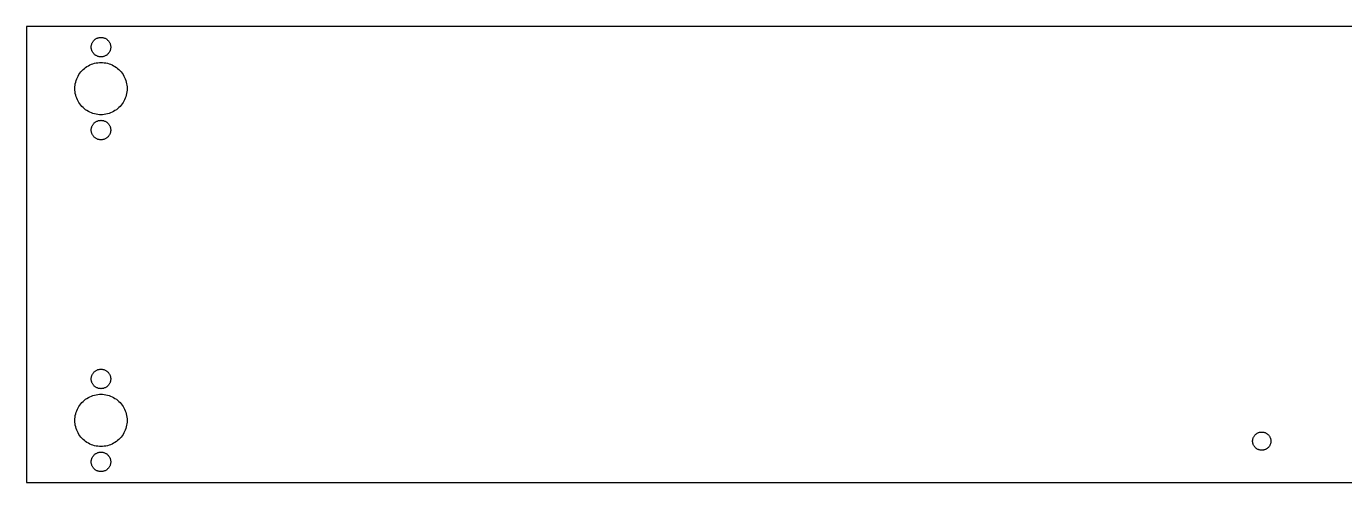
# Model space of a CAD drawing. Header units: metres. Extents: x 0 to 318, y 0 to 55.
# Drawn here: x 0 to 159, y 0 to 55 of the extents above; entities that cross this region are included whole.
import ezdxf

# ---------------------------------------------------------------- set-up
doc = ezdxf.new("R2010")
doc.units = ezdxf.units.M

msp = doc.modelspace()

# ---------------------------------------------------------------- linework, layer by layer
for p, q in [((318, 55), (0, 55)), ((0, 55), (0, 0)), ((7.825, 52.5), (7.82732, 52.5738)), ((7.82732, 52.4262), (7.825, 52.5)), ((7.82732, 52.5738), (7.83426, 52.6473)), ((7.83426, 52.6473), (7.84581, 52.7202)), ((7.84581, 52.7202), (7.86191, 52.7922)), ((7.86191, 52.7922), (7.88251, 52.8631)), ((7.88251, 52.8631), (7.9075, 52.9325)), ((7.9075, 52.9325), (7.93681, 53.0003)), ((7.93681, 53.0003), (7.97034, 53.0661)), ((7.97034, 53.0661), (8.0079, 53.1296)), ((8.0079, 53.1296), (8.04939, 53.1906)), ((8.04939, 53.1906), (8.09464, 53.249)), ((8.09464, 53.249), (8.14345, 53.3043)), ((8.14345, 53.3043), (8.19565, 53.3565)), ((8.19565, 53.3565), (8.25102, 53.4053)), ((8.25102, 53.4053), (8.30934, 53.4506)), ((8.30934, 53.4506), (8.37039, 53.4921)), ((8.37039, 53.4921), (8.43393, 53.5296)), ((8.43393, 53.5296), (8.49969, 53.5632)), ((8.49969, 53.5632), (8.56744, 53.5925)), ((8.56744, 53.5925), (8.6369, 53.6175)), ((8.6369, 53.6175), (8.70778, 53.6381)), ((8.70778, 53.6381), (8.77982, 53.6542)), ((8.77982, 53.6542), (8.85272, 53.6657)), ((8.85272, 53.6657), (8.92621, 53.6727)), ((8.92621, 53.6727), (9, 53.675)), ((9, 53.675), (9.07378, 53.6727)), ((9.07378, 53.6727), (9.14726, 53.6657)), ((9.14726, 53.6657), (9.22017, 53.6542)), ((9.22017, 53.6542), (9.29221, 53.6381)), ((9.29221, 53.6381), (9.36308, 53.6175)), ((9.36308, 53.6175), (9.43254, 53.5925)), ((9.43254, 53.5925), (9.50029, 53.5632)), ((9.50029, 53.5632), (9.56606, 53.5296)), ((9.56606, 53.5296), (9.62959, 53.4921)), ((9.62959, 53.4921), (9.69064, 53.4506)), ((9.69064, 53.4506), (9.74896, 53.4053)), ((9.74896, 53.4053), (9.80434, 53.3565)), ((9.80434, 53.3565), (9.85654, 53.3043)), ((9.85654, 53.3043), (9.90535, 53.249)), ((9.90535, 53.249), (9.95059, 53.1906)), ((9.95059, 53.1906), (9.99208, 53.1296)), ((9.99208, 53.1296), (10.0296, 53.0661)), ((10.0296, 53.0661), (10.0632, 53.0003)), ((10.0632, 53.0003), (10.0925, 52.9325)), ((10.0925, 52.9325), (10.1175, 52.8631)), ((10.1175, 52.8631), (10.1381, 52.7922)), ((10.1381, 52.7922), (10.1542, 52.7202)), ((10.1542, 52.7202), (10.1657, 52.6473)), ((10.1657, 52.6473), (10.1727, 52.5738)), ((10.1727, 52.5738), (10.175, 52.5)), ((10.175, 52.5), (10.1727, 52.4262)), ((7.83426, 52.3527), (7.82732, 52.4262)), ((7.84581, 52.2798), (7.83426, 52.3527)), ((7.86191, 52.2078), (7.84581, 52.2798)), ((7.88251, 52.1369), (7.86191, 52.2078)), ((7.9075, 52.0674), (7.88251, 52.1369)), ((7.93681, 51.9997), (7.9075, 52.0674)), ((7.97034, 51.9339), (7.93681, 51.9997)), ((8.0079, 51.8704), (7.97034, 51.9339)), ((8.04939, 51.8093), (8.0079, 51.8704)), ((8.09464, 51.751), (8.04939, 51.8093)), ((8.14345, 51.6956), (8.09464, 51.751)), ((8.19565, 51.6434), (8.14345, 51.6956)), ((8.25102, 51.5946), (8.19565, 51.6434)), ((8.30934, 51.5494), (8.25102, 51.5946)), ((8.37039, 51.5079), (8.30934, 51.5494)), ((8.43393, 51.4703), (8.37039, 51.5079)), ((8.49969, 51.4368), (8.43393, 51.4703)), ((8.56744, 51.4075), (8.49969, 51.4368)), ((8.6369, 51.3825), (8.56744, 51.4075)), ((8.70778, 51.3619), (8.6369, 51.3825)), ((8.77982, 51.3458), (8.70778, 51.3619)), ((8.85272, 51.3343), (8.77982, 51.3458)), ((8.92621, 51.3273), (8.85272, 51.3343)), ((9, 51.325), (8.92621, 51.3273)), ((9.07378, 51.3273), (9, 51.325)), ((9.14726, 51.3343), (9.07378, 51.3273)), ((9.22017, 51.3458), (9.14726, 51.3343)), ((9.29221, 51.3619), (9.22017, 51.3458)), ((9.36308, 51.3825), (9.29221, 51.3619)), ((9.43254, 51.4075), (9.36308, 51.3825)), ((9.50029, 51.4368), (9.43254, 51.4075)), ((9.56606, 51.4703), (9.50029, 51.4368)), ((9.62959, 51.5079), (9.56606, 51.4703)), ((9.69064, 51.5494), (9.62959, 51.5079)), ((9.74896, 51.5946), (9.69064, 51.5494)), ((9.80434, 51.6434), (9.74896, 51.5946)), ((9.85654, 51.6956), (9.80434, 51.6434)), ((9.90535, 51.751), (9.85654, 51.6956)), ((9.95059, 51.8093), (9.90535, 51.751)), ((9.99208, 51.8704), (9.95059, 51.8093)), ((10.0296, 51.9339), (9.99208, 51.8704)), ((10.0632, 51.9997), (10.0296, 51.9339)), ((10.0925, 52.0674), (10.0632, 51.9997)), ((10.1175, 52.1369), (10.0925, 52.0674)), ((10.1381, 52.2078), (10.1175, 52.1369)), ((10.1542, 52.2798), (10.1381, 52.2078)), ((10.1657, 52.3527), (10.1542, 52.2798)), ((10.1727, 52.4262), (10.1657, 52.3527)), ((6.34036, 49.1879), (6.45158, 49.3515)), ((6.45158, 49.3515), (6.57288, 49.5079)), ((6.57288, 49.5079), (6.70374, 49.6563)), ((6.70374, 49.6563), (6.84367, 49.7962)), ((6.84367, 49.7962), (6.99211, 49.9271)), ((6.99211, 49.9271), (7.14847, 50.0484)), ((7.14847, 50.0484), (7.31213, 50.1596)), ((7.31213, 50.1596), (7.48247, 50.2604)), ((7.48247, 50.2604), (7.65878, 50.3502)), ((7.65878, 50.3502), (7.84039, 50.4288)), ((7.84039, 50.4288), (8.0266, 50.4958)), ((8.0266, 50.4958), (8.21661, 50.551)), ((8.21661, 50.551), (8.40974, 50.5942)), ((8.40974, 50.5942), (8.60519, 50.6252)), ((8.60519, 50.6252), (8.8022, 50.6438)), ((8.8022, 50.6438), (9, 50.65)), ((9, 50.65), (9.19778, 50.6438)), ((9.19778, 50.6438), (9.39479, 50.6252)), ((9.39479, 50.6252), (9.59024, 50.5942)), ((9.59024, 50.5942), (9.78337, 50.551)), ((9.78337, 50.551), (9.97339, 50.4958)), ((9.97339, 50.4958), (10.1596, 50.4288)), ((10.1596, 50.4288), (10.3412, 50.3502)), ((10.3412, 50.3502), (10.5175, 50.2604)), ((10.5175, 50.2604), (10.6879, 50.1596)), ((10.6879, 50.1596), (10.8515, 50.0484)), ((10.8515, 50.0484), (11.0079, 49.9271)), ((11.0079, 49.9271), (11.1563, 49.7962)), ((11.1563, 49.7962), (11.2962, 49.6563)), ((11.2962, 49.6563), (11.4271, 49.5079)), ((11.4271, 49.5079), (11.5484, 49.3515)), ((11.5484, 49.3515), (11.6596, 49.1879)), ((5.8562, 47.6978), (5.87483, 47.8948)), ((5.87483, 47.8948), (5.90579, 48.0902)), ((5.90579, 48.0902), (5.94896, 48.2834)), ((5.94896, 48.2834), (6.00417, 48.4734)), ((6.00417, 48.4734), (6.0712, 48.6596)), ((6.0712, 48.6596), (6.14978, 48.8412)), ((6.14978, 48.8412), (6.23962, 49.0175)), ((6.23962, 49.0175), (6.34036, 49.1879)), ((11.6596, 49.1879), (11.7604, 49.0175)), ((11.7604, 49.0175), (11.8502, 48.8412)), ((11.8502, 48.8412), (11.9288, 48.6596)), ((11.9288, 48.6596), (11.9958, 48.4734)), ((11.9958, 48.4734), (12.051, 48.2834)), ((12.051, 48.2834), (12.0942, 48.0902)), ((12.0942, 48.0902), (12.1252, 47.8948)), ((12.1252, 47.8948), (12.1438, 47.6978)), ((5.84999, 47.5), (5.8562, 47.6978)), ((5.8562, 47.3022), (5.84999, 47.5)), ((5.87483, 47.1052), (5.8562, 47.3022)), ((5.90579, 46.9097), (5.87483, 47.1052)), ((5.94896, 46.7166), (5.90579, 46.9097)), ((6.00417, 46.5266), (5.94896, 46.7166)), ((6.0712, 46.3404), (6.00417, 46.5266)), ((6.14978, 46.1588), (6.0712, 46.3404)), ((6.23962, 45.9825), (6.14978, 46.1588)), ((11.8502, 46.1588), (11.7604, 45.9825)), ((11.9288, 46.3404), (11.8502, 46.1588)), ((11.9958, 46.5266), (11.9288, 46.3404)), ((12.051, 46.7166), (11.9958, 46.5266)), ((12.0942, 46.9097), (12.051, 46.7166)), ((12.1252, 47.1052), (12.0942, 46.9097)), ((12.1438, 47.3022), (12.1252, 47.1052)), ((12.1438, 47.6978), (12.15, 47.5)), ((12.15, 47.5), (12.1438, 47.3022)), ((6.34036, 45.8121), (6.23962, 45.9825)), ((6.45158, 45.6485), (6.34036, 45.8121)), ((6.57288, 45.4921), (6.45158, 45.6485)), ((6.70374, 45.3437), (6.57288, 45.4921)), ((6.84367, 45.2037), (6.70374, 45.3437)), ((6.99211, 45.0729), (6.84367, 45.2037)), ((7.14847, 44.9516), (6.99211, 45.0729)), ((7.31213, 44.8404), (7.14847, 44.9516)), ((7.48247, 44.7396), (7.31213, 44.8404)), ((7.65878, 44.6498), (7.48247, 44.7396)), ((7.84039, 44.5712), (7.65878, 44.6498)), ((8.0266, 44.5042), (7.84039, 44.5712)), ((10.1596, 44.5712), (9.97339, 44.5042)), ((10.3412, 44.6498), (10.1596, 44.5712)), ((10.5175, 44.7396), (10.3412, 44.6498)), ((10.6879, 44.8404), (10.5175, 44.7396)), ((10.8515, 44.9516), (10.6879, 44.8404)), ((11.0079, 45.0729), (10.8515, 44.9516)), ((11.1563, 45.2037), (11.0079, 45.0729)), ((11.2962, 45.3437), (11.1563, 45.2037)), ((11.4271, 45.4921), (11.2962, 45.3437)), ((11.5484, 45.6485), (11.4271, 45.4921)), ((11.6596, 45.8121), (11.5484, 45.6485)), ((11.7604, 45.9825), (11.6596, 45.8121)), ((7.88251, 42.8631), (7.9075, 42.9325)), ((7.9075, 42.9325), (7.93681, 43.0003)), ((7.93681, 43.0003), (7.97034, 43.0661)), ((7.97034, 43.0661), (8.0079, 43.1296)), ((8.0079, 43.1296), (8.04939, 43.1906)), ((8.21661, 44.449), (8.0266, 44.5042)), ((8.04939, 43.1906), (8.09464, 43.249)), ((8.09464, 43.249), (8.14345, 43.3043)), ((8.14345, 43.3043), (8.19565, 43.3565)), ((8.19565, 43.3565), (8.25102, 43.4053)), ((8.40974, 44.4058), (8.21661, 44.449)), ((8.25102, 43.4053), (8.30934, 43.4506)), ((8.30934, 43.4506), (8.37039, 43.4921)), ((8.37039, 43.4921), (8.43393, 43.5296)), ((8.60519, 44.3748), (8.40974, 44.4058)), ((8.43393, 43.5296), (8.49969, 43.5632)), ((8.49969, 43.5632), (8.56744, 43.5925)), ((8.56744, 43.5925), (8.6369, 43.6175)), ((8.8022, 44.3562), (8.60519, 44.3748)), ((8.6369, 43.6175), (8.70778, 43.6381)), ((8.70778, 43.6381), (8.77982, 43.6542)), ((8.77982, 43.6542), (8.85272, 43.6657)), ((9, 44.35), (8.8022, 44.3562)), ((8.85272, 43.6657), (8.92621, 43.6727)), ((8.92621, 43.6727), (9, 43.675)), ((9.19778, 44.3562), (9, 44.35)), ((9, 43.675), (9.07378, 43.6727)), ((9.07378, 43.6727), (9.14726, 43.6657)), ((9.14726, 43.6657), (9.22017, 43.6542)), ((9.39479, 44.3748), (9.19778, 44.3562)), ((9.22017, 43.6542), (9.29221, 43.6381)), ((9.29221, 43.6381), (9.36308, 43.6175)), ((9.36308, 43.6175), (9.43254, 43.5925)), ((9.59024, 44.4058), (9.39479, 44.3748)), ((9.43254, 43.5925), (9.50029, 43.5632)), ((9.50029, 43.5632), (9.56606, 43.5296)), ((9.56606, 43.5296), (9.62959, 43.4921)), ((9.78337, 44.449), (9.59024, 44.4058)), ((9.62959, 43.4921), (9.69064, 43.4506)), ((9.69064, 43.4506), (9.74896, 43.4053)), ((9.74896, 43.4053), (9.80434, 43.3565)), ((9.97339, 44.5042), (9.78337, 44.449)), ((9.80434, 43.3565), (9.85654, 43.3043)), ((9.85654, 43.3043), (9.90535, 43.249)), ((9.90535, 43.249), (9.95059, 43.1906)), ((9.95059, 43.1906), (9.99208, 43.1296)), ((9.99208, 43.1296), (10.0296, 43.0661)), ((10.0296, 43.0661), (10.0632, 43.0003)), ((10.0632, 43.0003), (10.0925, 42.9325)), ((10.0925, 42.9325), (10.1175, 42.8631)), ((7.825, 42.5), (7.82732, 42.5738)), ((7.82732, 42.4262), (7.825, 42.5)), ((7.82732, 42.5738), (7.83426, 42.6473)), ((7.83426, 42.3527), (7.82732, 42.4262)), ((7.83426, 42.6473), (7.84581, 42.7202)), ((7.84581, 42.2798), (7.83426, 42.3527)), ((7.84581, 42.7202), (7.86191, 42.7922)), ((7.86191, 42.2078), (7.84581, 42.2798)), ((7.86191, 42.7922), (7.88251, 42.8631)), ((7.88251, 42.1369), (7.86191, 42.2078)), ((7.9075, 42.0674), (7.88251, 42.1369)), ((7.93681, 41.9997), (7.9075, 42.0674)), ((7.97034, 41.9339), (7.93681, 41.9997)), ((8.0079, 41.8704), (7.97034, 41.9339)), ((8.04939, 41.8093), (8.0079, 41.8704)), ((8.09464, 41.751), (8.04939, 41.8093)), ((8.14345, 41.6956), (8.09464, 41.751)), ((8.19565, 41.6434), (8.14345, 41.6956)), ((8.25102, 41.5946), (8.19565, 41.6434)), ((8.30934, 41.5494), (8.25102, 41.5946)), ((8.37039, 41.5079), (8.30934, 41.5494)), ((8.43393, 41.4703), (8.37039, 41.5079)), ((8.49969, 41.4368), (8.43393, 41.4703)), ((8.56744, 41.4075), (8.49969, 41.4368)), ((8.6369, 41.3825), (8.56744, 41.4075)), ((8.70778, 41.3619), (8.6369, 41.3825)), ((8.77982, 41.3458), (8.70778, 41.3619)), ((8.85272, 41.3343), (8.77982, 41.3458)), ((9.22017, 41.3458), (9.14726, 41.3343)), ((9.29221, 41.3619), (9.22017, 41.3458)), ((9.36308, 41.3825), (9.29221, 41.3619)), ((9.43254, 41.4075), (9.36308, 41.3825)), ((9.50029, 41.4368), (9.43254, 41.4075)), ((9.56606, 41.4703), (9.50029, 41.4368)), ((9.62959, 41.5079), (9.56606, 41.4703)), ((9.69064, 41.5494), (9.62959, 41.5079)), ((9.74896, 41.5946), (9.69064, 41.5494)), ((9.80434, 41.6434), (9.74896, 41.5946)), ((9.85654, 41.6956), (9.80434, 41.6434)), ((9.90535, 41.751), (9.85654, 41.6956)), ((9.95059, 41.8093), (9.90535, 41.751)), ((9.99208, 41.8704), (9.95059, 41.8093)), ((10.0296, 41.9339), (9.99208, 41.8704)), ((10.0632, 41.9997), (10.0296, 41.9339)), ((10.0925, 42.0674), (10.0632, 41.9997)), ((10.1175, 42.1369), (10.0925, 42.0674)), ((10.1175, 42.8631), (10.1381, 42.7922)), ((10.1381, 42.2078), (10.1175, 42.1369)), ((10.1381, 42.7922), (10.1542, 42.7202)), ((10.1542, 42.2798), (10.1381, 42.2078)), ((10.1542, 42.7202), (10.1657, 42.6473)), ((10.1657, 42.3527), (10.1542, 42.2798)), ((10.1657, 42.6473), (10.1727, 42.5738)), ((10.1727, 42.4262), (10.1657, 42.3527)), ((10.1727, 42.5738), (10.175, 42.5)), ((10.175, 42.5), (10.1727, 42.4262)), ((8.92621, 41.3273), (8.85272, 41.3343)), ((9, 41.325), (8.92621, 41.3273)), ((9.07378, 41.3273), (9, 41.325)), ((9.14726, 41.3343), (9.07378, 41.3273)), ((7.83426, 12.6473), (7.84581, 12.7202)), ((7.84581, 12.7202), (7.86191, 12.7922)), ((7.86191, 12.7922), (7.88251, 12.8631)), ((7.88251, 12.8631), (7.9075, 12.9325)), ((7.9075, 12.9325), (7.93681, 13.0003)), ((7.93681, 13.0003), (7.97034, 13.0661)), ((7.97034, 13.0661), (8.0079, 13.1296)), ((8.0079, 13.1296), (8.04939, 13.1906)), ((8.04939, 13.1906), (8.09464, 13.249)), ((8.09464, 13.249), (8.14345, 13.3043)), ((8.14345, 13.3043), (8.19565, 13.3565)), ((8.19565, 13.3565), (8.25102, 13.4053)), ((8.25102, 13.4053), (8.30934, 13.4506)), ((8.30934, 13.4506), (8.37039, 13.4921)), ((8.37039, 13.4921), (8.43393, 13.5296)), ((8.43393, 13.5296), (8.49969, 13.5632)), ((8.49969, 13.5632), (8.56744, 13.5925)), ((8.56744, 13.5925), (8.6369, 13.6175)), ((8.6369, 13.6175), (8.70778, 13.6381)), ((8.70778, 13.6381), (8.77982, 13.6542)), ((8.77982, 13.6542), (8.85272, 13.6657)), ((8.85272, 13.6657), (8.92621, 13.6727)), ((8.92621, 13.6727), (9, 13.675)), ((9, 13.675), (9.07378, 13.6727)), ((9.07378, 13.6727), (9.14726, 13.6657)), ((9.14726, 13.6657), (9.22017, 13.6542)), ((9.22017, 13.6542), (9.29221, 13.6381)), ((9.29221, 13.6381), (9.36308, 13.6175)), ((9.36308, 13.6175), (9.43254, 13.5925)), ((9.43254, 13.5925), (9.50029, 13.5632)), ((9.50029, 13.5632), (9.56606, 13.5296)), ((9.56606, 13.5296), (9.62959, 13.4921)), ((9.62959, 13.4921), (9.69064, 13.4506)), ((9.69064, 13.4506), (9.74896, 13.4053)), ((9.74896, 13.4053), (9.80434, 13.3565)), ((9.80434, 13.3565), (9.85654, 13.3043)), ((9.85654, 13.3043), (9.90535, 13.249)), ((9.90535, 13.249), (9.95059, 13.1906)), ((9.95059, 13.1906), (9.99208, 13.1296)), ((9.99208, 13.1296), (10.0296, 13.0661)), ((10.0296, 13.0661), (10.0632, 13.0003)), ((10.0632, 13.0003), (10.0925, 12.9325)), ((10.0925, 12.9325), (10.1175, 12.8631)), ((10.1175, 12.8631), (10.1381, 12.7922)), ((10.1381, 12.7922), (10.1542, 12.7202)), ((10.1542, 12.7202), (10.1657, 12.6473)), ((7.825, 12.5), (7.82732, 12.5738)), ((7.82732, 12.4262), (7.825, 12.5)), ((7.82732, 12.5738), (7.83426, 12.6473)), ((7.83426, 12.3527), (7.82732, 12.4262)), ((7.84581, 12.2798), (7.83426, 12.3527)), ((7.86191, 12.2078), (7.84581, 12.2798)), ((7.88251, 12.1369), (7.86191, 12.2078)), ((7.9075, 12.0674), (7.88251, 12.1369)), ((7.93681, 11.9997), (7.9075, 12.0674)), ((7.97034, 11.9339), (7.93681, 11.9997)), ((8.0079, 11.8704), (7.97034, 11.9339)), ((8.04939, 11.8093), (8.0079, 11.8704)), ((8.09464, 11.751), (8.04939, 11.8093)), ((8.14345, 11.6956), (8.09464, 11.751)), ((8.19565, 11.6434), (8.14345, 11.6956)), ((8.25102, 11.5946), (8.19565, 11.6434)), ((8.30934, 11.5494), (8.25102, 11.5946)), ((8.37039, 11.5079), (8.30934, 11.5494)), ((8.43393, 11.4703), (8.37039, 11.5079)), ((8.49969, 11.4368), (8.43393, 11.4703)), ((8.56744, 11.4075), (8.49969, 11.4368)), ((8.6369, 11.3825), (8.56744, 11.4075)), ((8.70778, 11.3619), (8.6369, 11.3825)), ((8.77982, 11.3458), (8.70778, 11.3619)), ((8.85272, 11.3343), (8.77982, 11.3458)), ((8.92621, 11.3273), (8.85272, 11.3343)), ((9, 11.325), (8.92621, 11.3273)), ((9.07378, 11.3273), (9, 11.325)), ((9.14726, 11.3343), (9.07378, 11.3273)), ((9.22017, 11.3458), (9.14726, 11.3343)), ((9.29221, 11.3619), (9.22017, 11.3458)), ((9.36308, 11.3825), (9.29221, 11.3619)), ((9.43254, 11.4075), (9.36308, 11.3825)), ((9.50029, 11.4368), (9.43254, 11.4075)), ((9.56606, 11.4703), (9.50029, 11.4368)), ((9.62959, 11.5079), (9.56606, 11.4703)), ((9.69064, 11.5494), (9.62959, 11.5079)), ((9.74896, 11.5946), (9.69064, 11.5494)), ((9.80434, 11.6434), (9.74896, 11.5946)), ((9.85654, 11.6956), (9.80434, 11.6434)), ((9.90535, 11.751), (9.85654, 11.6956)), ((9.95059, 11.8093), (9.90535, 11.751)), ((9.99208, 11.8704), (9.95059, 11.8093)), ((10.0296, 11.9339), (9.99208, 11.8704)), ((10.0632, 11.9997), (10.0296, 11.9339)), ((10.0925, 12.0674), (10.0632, 11.9997)), ((10.1175, 12.1369), (10.0925, 12.0674)), ((10.1381, 12.2078), (10.1175, 12.1369)), ((10.1542, 12.2798), (10.1381, 12.2078)), ((10.1657, 12.3527), (10.1542, 12.2798)), ((10.1657, 12.6473), (10.1727, 12.5738)), ((10.1727, 12.4262), (10.1657, 12.3527)), ((10.1727, 12.5738), (10.175, 12.5)), ((10.175, 12.5), (10.1727, 12.4262)), ((6.57288, 9.50787), (6.70374, 9.65631)), ((6.70374, 9.65631), (6.84367, 9.79625)), ((6.84367, 9.79625), (6.99211, 9.92711)), ((6.99211, 9.92711), (7.14847, 10.0484)), ((7.14847, 10.0484), (7.31213, 10.1596)), ((7.31213, 10.1596), (7.48247, 10.2604)), ((7.48247, 10.2604), (7.65878, 10.3502)), ((7.65878, 10.3502), (7.84039, 10.4288)), ((7.84039, 10.4288), (8.0266, 10.4958)), ((8.0266, 10.4958), (8.21661, 10.551)), ((8.21661, 10.551), (8.40974, 10.5942)), ((8.40974, 10.5942), (8.60519, 10.6252)), ((8.60519, 10.6252), (8.8022, 10.6438)), ((8.8022, 10.6438), (9, 10.65)), ((9, 10.65), (9.19778, 10.6438)), ((9.19778, 10.6438), (9.39479, 10.6252)), ((9.39479, 10.6252), (9.59024, 10.5942)), ((9.59024, 10.5942), (9.78337, 10.551)), ((9.78337, 10.551), (9.97339, 10.4958)), ((9.97339, 10.4958), (10.1596, 10.4288)), ((10.1596, 10.4288), (10.3412, 10.3502)), ((10.3412, 10.3502), (10.5175, 10.2604)), ((10.5175, 10.2604), (10.6879, 10.1596)), ((10.6879, 10.1596), (10.8515, 10.0484)), ((10.8515, 10.0484), (11.0079, 9.92711)), ((11.0079, 9.92711), (11.1563, 9.79625)), ((11.1563, 9.79625), (11.2962, 9.65631)), ((11.2962, 9.65631), (11.4271, 9.50787)), ((5.87483, 7.89479), (5.90579, 8.09024)), ((5.90579, 8.09024), (5.94896, 8.28337)), ((5.94896, 8.28337), (6.00417, 8.47339)), ((6.00417, 8.47339), (6.0712, 8.65959)), ((6.0712, 8.65959), (6.14978, 8.8412)), ((6.14978, 8.8412), (6.23962, 9.01752)), ((6.23962, 9.01752), (6.34036, 9.18785)), ((6.34036, 9.18785), (6.45158, 9.35152)), ((6.45158, 9.35152), (6.57288, 9.50787)), ((11.4271, 9.50787), (11.5484, 9.35152)), ((11.5484, 9.35152), (11.6596, 9.18785)), ((11.6596, 9.18785), (11.7604, 9.01752)), ((11.7604, 9.01752), (11.8502, 8.8412)), ((11.8502, 8.8412), (11.9288, 8.65959)), ((11.9288, 8.65959), (11.9958, 8.47339)), ((11.9958, 8.47339), (12.051, 8.28337)), ((12.051, 8.28337), (12.0942, 8.09024)), ((12.0942, 8.09024), (12.1252, 7.89479)), ((5.84999, 7.5), (5.8562, 7.69778)), ((5.8562, 7.3022), (5.84999, 7.5)), ((5.8562, 7.69778), (5.87483, 7.89479)), ((5.87483, 7.10519), (5.8562, 7.3022)), ((5.90579, 6.90974), (5.87483, 7.10519)), ((5.94896, 6.71661), (5.90579, 6.90974)), ((6.00417, 6.5266), (5.94896, 6.71661)), ((6.0712, 6.34039), (6.00417, 6.5266)), ((11.9958, 6.5266), (11.9288, 6.34039)), ((12.051, 6.71661), (11.9958, 6.5266)), ((12.0942, 6.90974), (12.051, 6.71661)), ((12.1252, 7.10519), (12.0942, 6.90974)), ((12.1252, 7.89479), (12.1438, 7.69778)), ((12.1438, 7.3022), (12.1252, 7.10519)), ((12.1438, 7.69778), (12.15, 7.5)), ((12.15, 7.5), (12.1438, 7.3022)), ((6.14978, 6.15878), (6.0712, 6.34039)), ((6.23962, 5.98247), (6.14978, 6.15878)), ((6.34036, 5.81213), (6.23962, 5.98247)), ((6.45158, 5.64847), (6.34036, 5.81213)), ((6.57288, 5.49211), (6.45158, 5.64847)), ((6.70374, 5.34367), (6.57288, 5.49211)), ((6.84367, 5.20374), (6.70374, 5.34367)), ((6.99211, 5.07288), (6.84367, 5.20374)), ((7.14847, 4.95158), (6.99211, 5.07288)), ((7.31213, 4.84036), (7.14847, 4.95158)), ((7.48247, 4.73962), (7.31213, 4.84036)), ((10.6879, 4.84036), (10.5175, 4.73962)), ((10.8515, 4.95158), (10.6879, 4.84036)), ((11.0079, 5.07288), (10.8515, 4.95158)), ((11.1563, 5.20374), (11.0079, 5.07288)), ((11.2962, 5.34367), (11.1563, 5.20374)), ((11.4271, 5.49211), (11.2962, 5.34367)), ((11.5484, 5.64847), (11.4271, 5.49211)), ((11.6596, 5.81213), (11.5484, 5.64847)), ((11.7604, 5.98247), (11.6596, 5.81213)), ((11.8502, 6.15878), (11.7604, 5.98247)), ((11.9288, 6.34039), (11.8502, 6.15878)), ((147.9, 5), (147.902, 5.06906)), ((147.902, 4.93092), (147.9, 5)), ((147.902, 5.06906), (147.909, 5.13786)), ((147.909, 4.86212), (147.902, 4.93092)), ((147.909, 5.13786), (147.919, 5.20612)), ((147.919, 4.79387), (147.909, 4.86212)), ((147.919, 5.20612), (147.935, 5.27354)), ((147.935, 4.72644), (147.919, 4.79387)), ((147.935, 5.27354), (147.954, 5.3399)), ((147.954, 5.3399), (147.977, 5.40492)), ((147.977, 5.40492), (148.005, 5.46835)), ((148.005, 5.46835), (148.036, 5.52992)), ((148.036, 5.52992), (148.071, 5.5894)), ((148.071, 5.5894), (148.11, 5.64656)), ((148.11, 5.64656), (148.152, 5.70116)), ((148.152, 5.70116), (148.198, 5.75299)), ((148.198, 5.75299), (148.247, 5.80186)), ((148.247, 5.80186), (148.299, 5.84755)), ((148.299, 5.84755), (148.353, 5.88991)), ((148.353, 5.88991), (148.411, 5.92876)), ((148.411, 5.92876), (148.47, 5.96393)), ((148.47, 5.96393), (148.532, 5.9953)), ((148.532, 5.9953), (148.595, 6.02275)), ((148.595, 6.02275), (148.66, 6.04616)), ((148.66, 6.04616), (148.726, 6.06543)), ((148.726, 6.06543), (148.794, 6.08051)), ((148.794, 6.08051), (148.862, 6.09132)), ((148.862, 6.09132), (148.931, 6.09782)), ((148.931, 6.09782), (149, 6.09999)), ((149, 6.09999), (149.069, 6.09782)), ((149.069, 6.09782), (149.138, 6.09132)), ((149.138, 6.09132), (149.206, 6.08051)), ((149.206, 6.08051), (149.274, 6.06543)), ((149.274, 6.06543), (149.34, 6.04616)), ((149.34, 6.04616), (149.405, 6.02275)), ((149.405, 6.02275), (149.468, 5.9953)), ((149.468, 5.9953), (149.53, 5.96393)), ((149.53, 5.96393), (149.589, 5.92876)), ((149.589, 5.92876), (149.647, 5.88991)), ((149.647, 5.88991), (149.701, 5.84755)), ((149.701, 5.84755), (149.753, 5.80186)), ((149.753, 5.80186), (149.802, 5.75299)), ((149.802, 5.75299), (149.848, 5.70116)), ((149.848, 5.70116), (149.89, 5.64656)), ((149.89, 5.64656), (149.929, 5.5894)), ((149.929, 5.5894), (149.964, 5.52992)), ((149.964, 5.52992), (149.995, 5.46835)), ((149.995, 5.46835), (150.023, 5.40492)), ((150.023, 5.40492), (150.046, 5.3399)), ((150.046, 5.3399), (150.065, 5.27354)), ((150.065, 5.27354), (150.081, 5.20612)), ((150.081, 4.79387), (150.065, 4.72644)), ((150.081, 5.20612), (150.091, 5.13786)), ((150.091, 4.86212), (150.081, 4.79387)), ((150.091, 5.13786), (150.098, 5.06906)), ((150.098, 4.93092), (150.091, 4.86212)), ((150.098, 5.06906), (150.1, 5)), ((150.1, 5), (150.098, 4.93092)), ((7.65878, 4.64978), (7.48247, 4.73962)), ((7.84039, 4.5712), (7.65878, 4.64978)), ((8.0266, 4.50417), (7.84039, 4.5712)), ((8.0079, 3.12959), (8.04939, 3.19064)), ((8.21661, 4.44896), (8.0266, 4.50417)), ((8.04939, 3.19064), (8.09464, 3.24896)), ((8.09464, 3.24896), (8.14345, 3.30434)), ((8.14345, 3.30434), (8.19565, 3.35654)), ((8.19565, 3.35654), (8.25102, 3.40535)), ((8.40974, 4.40579), (8.21661, 4.44896)), ((8.25102, 3.40535), (8.30934, 3.45059)), ((8.30934, 3.45059), (8.37039, 3.49208)), ((8.37039, 3.49208), (8.43393, 3.52965)), ((8.60519, 4.37483), (8.40974, 4.40579)), ((8.43393, 3.52965), (8.49969, 3.56317)), ((8.49969, 3.56317), (8.56744, 3.59248)), ((8.56744, 3.59248), (8.6369, 3.61748)), ((8.8022, 4.3562), (8.60519, 4.37483)), ((8.6369, 3.61748), (8.70778, 3.63808)), ((8.70778, 3.63808), (8.77982, 3.65417)), ((8.77982, 3.65417), (8.85272, 3.66573)), ((9, 4.34999), (8.8022, 4.3562)), ((8.85272, 3.66573), (8.92621, 3.67267)), ((8.92621, 3.67267), (9, 3.67499)), ((9.19778, 4.3562), (9, 4.34999)), ((9, 3.67499), (9.07378, 3.67267)), ((9.07378, 3.67267), (9.14726, 3.66573)), ((9.14726, 3.66573), (9.22017, 3.65417)), ((9.39479, 4.37483), (9.19778, 4.3562)), ((9.22017, 3.65417), (9.29221, 3.63808)), ((9.29221, 3.63808), (9.36308, 3.61748)), ((9.36308, 3.61748), (9.43254, 3.59248)), ((9.59024, 4.40579), (9.39479, 4.37483)), ((9.43254, 3.59248), (9.50029, 3.56317)), ((9.50029, 3.56317), (9.56606, 3.52965)), ((9.56606, 3.52965), (9.62959, 3.49208)), ((9.78337, 4.44896), (9.59024, 4.40579)), ((9.62959, 3.49208), (9.69064, 3.45059)), ((9.69064, 3.45059), (9.74896, 3.40535)), ((9.74896, 3.40535), (9.80434, 3.35654)), ((9.97339, 4.50417), (9.78337, 4.44896)), ((9.80434, 3.35654), (9.85654, 3.30434)), ((9.85654, 3.30434), (9.90535, 3.24896)), ((9.90535, 3.24896), (9.95059, 3.19064)), ((9.95059, 3.19064), (9.99208, 3.12959)), ((10.1596, 4.5712), (9.97339, 4.50417)), ((10.3412, 4.64978), (10.1596, 4.5712)), ((10.5175, 4.73962), (10.3412, 4.64978)), ((147.954, 4.66008), (147.935, 4.72644)), ((147.977, 4.59506), (147.954, 4.66008)), ((148.005, 4.53163), (147.977, 4.59506)), ((148.036, 4.47006), (148.005, 4.53163)), ((148.071, 4.41058), (148.036, 4.47006)), ((148.11, 4.35342), (148.071, 4.41058)), ((148.152, 4.29883), (148.11, 4.35342)), ((148.198, 4.24699), (148.152, 4.29883)), ((148.247, 4.19812), (148.198, 4.24699)), ((148.299, 4.15244), (148.247, 4.19812)), ((148.353, 4.11008), (148.299, 4.15244)), ((148.411, 4.07123), (148.353, 4.11008)), ((148.47, 4.03606), (148.411, 4.07123)), ((148.532, 4.00468), (148.47, 4.03606)), ((148.595, 3.97723), (148.532, 4.00468)), ((148.66, 3.95383), (148.595, 3.97723)), ((148.726, 3.93456), (148.66, 3.95383)), ((148.794, 3.91948), (148.726, 3.93456)), ((148.862, 3.90866), (148.794, 3.91948)), ((148.931, 3.90216), (148.862, 3.90866)), ((149, 3.89999), (148.931, 3.90216)), ((149.069, 3.90216), (149, 3.89999)), ((149.138, 3.90866), (149.069, 3.90216)), ((149.206, 3.91948), (149.138, 3.90866)), ((149.274, 3.93456), (149.206, 3.91948)), ((149.34, 3.95383), (149.274, 3.93456)), ((149.405, 3.97723), (149.34, 3.95383)), ((149.468, 4.00468), (149.405, 3.97723)), ((149.53, 4.03606), (149.468, 4.00468)), ((149.589, 4.07123), (149.53, 4.03606)), ((149.647, 4.11008), (149.589, 4.07123)), ((149.701, 4.15244), (149.647, 4.11008)), ((149.753, 4.19812), (149.701, 4.15244)), ((149.802, 4.24699), (149.753, 4.19812)), ((149.848, 4.29883), (149.802, 4.24699)), ((149.89, 4.35342), (149.848, 4.29883)), ((149.929, 4.41058), (149.89, 4.35342)), ((149.964, 4.47006), (149.929, 4.41058)), ((149.995, 4.53163), (149.964, 4.47006)), ((150.023, 4.59506), (149.995, 4.53163)), ((150.046, 4.66008), (150.023, 4.59506)), ((150.065, 4.72644), (150.046, 4.66008)), ((7.825, 2.5), (7.82732, 2.57378)), ((7.82732, 2.42621), (7.825, 2.5)), ((7.82732, 2.57378), (7.83426, 2.64726)), ((7.83426, 2.35272), (7.82732, 2.42621)), ((7.83426, 2.64726), (7.84581, 2.72017)), ((7.84581, 2.27982), (7.83426, 2.35272)), ((7.84581, 2.72017), (7.86191, 2.79221)), ((7.86191, 2.20778), (7.84581, 2.27982)), ((7.86191, 2.79221), (7.88251, 2.86308)), ((7.88251, 2.1369), (7.86191, 2.20778)), ((7.88251, 2.86308), (7.9075, 2.93254)), ((7.9075, 2.06744), (7.88251, 2.1369)), ((7.9075, 2.93254), (7.93681, 3.00029)), ((7.93681, 1.99969), (7.9075, 2.06744)), ((7.93681, 3.00029), (7.97034, 3.06606)), ((7.97034, 1.93393), (7.93681, 1.99969)), ((7.97034, 3.06606), (8.0079, 3.12959)), ((8.0079, 1.87039), (7.97034, 1.93393)), ((8.04939, 1.80934), (8.0079, 1.87039)), ((8.09464, 1.75102), (8.04939, 1.80934)), ((8.14345, 1.69565), (8.09464, 1.75102)), ((8.19565, 1.64345), (8.14345, 1.69565)), ((8.25102, 1.59464), (8.19565, 1.64345)), ((8.30934, 1.54939), (8.25102, 1.59464)), ((9.74896, 1.59464), (9.69064, 1.54939)), ((9.80434, 1.64345), (9.74896, 1.59464)), ((9.85654, 1.69565), (9.80434, 1.64345)), ((9.90535, 1.75102), (9.85654, 1.69565)), ((9.95059, 1.80934), (9.90535, 1.75102)), ((9.99208, 1.87039), (9.95059, 1.80934)), ((9.99208, 3.12959), (10.0296, 3.06606)), ((10.0296, 1.93393), (9.99208, 1.87039)), ((10.0296, 3.06606), (10.0632, 3.00029)), ((10.0632, 1.99969), (10.0296, 1.93393)), ((10.0632, 3.00029), (10.0925, 2.93254)), ((10.0925, 2.06744), (10.0632, 1.99969)), ((10.0925, 2.93254), (10.1175, 2.86308)), ((10.1175, 2.1369), (10.0925, 2.06744)), ((10.1175, 2.86308), (10.1381, 2.79221)), ((10.1381, 2.20778), (10.1175, 2.1369)), ((10.1381, 2.79221), (10.1542, 2.72017)), ((10.1542, 2.27982), (10.1381, 2.20778)), ((10.1542, 2.72017), (10.1657, 2.64726)), ((10.1657, 2.35272), (10.1542, 2.27982)), ((10.1657, 2.64726), (10.1727, 2.57378)), ((10.1727, 2.42621), (10.1657, 2.35272)), ((10.1727, 2.57378), (10.175, 2.5)), ((10.175, 2.5), (10.1727, 2.42621)), ((0, 0), (318, 0)), ((8.37039, 1.5079), (8.30934, 1.54939)), ((8.43393, 1.47034), (8.37039, 1.5079)), ((8.49969, 1.43681), (8.43393, 1.47034)), ((8.56744, 1.4075), (8.49969, 1.43681)), ((8.6369, 1.38251), (8.56744, 1.4075)), ((8.70778, 1.36191), (8.6369, 1.38251)), ((8.77982, 1.34581), (8.70778, 1.36191)), ((8.85272, 1.33426), (8.77982, 1.34581)), ((8.92621, 1.32732), (8.85272, 1.33426)), ((9, 1.325), (8.92621, 1.32732)), ((9.07378, 1.32732), (9, 1.325)), ((9.14726, 1.33426), (9.07378, 1.32732)), ((9.22017, 1.34581), (9.14726, 1.33426)), ((9.29221, 1.36191), (9.22017, 1.34581)), ((9.36308, 1.38251), (9.29221, 1.36191)), ((9.43254, 1.4075), (9.36308, 1.38251)), ((9.50029, 1.43681), (9.43254, 1.4075)), ((9.56606, 1.47034), (9.50029, 1.43681)), ((9.62959, 1.5079), (9.56606, 1.47034)), ((9.69064, 1.54939), (9.62959, 1.5079))]:
    msp.add_line(p, q)

doc.saveas('drawing.dxf')
